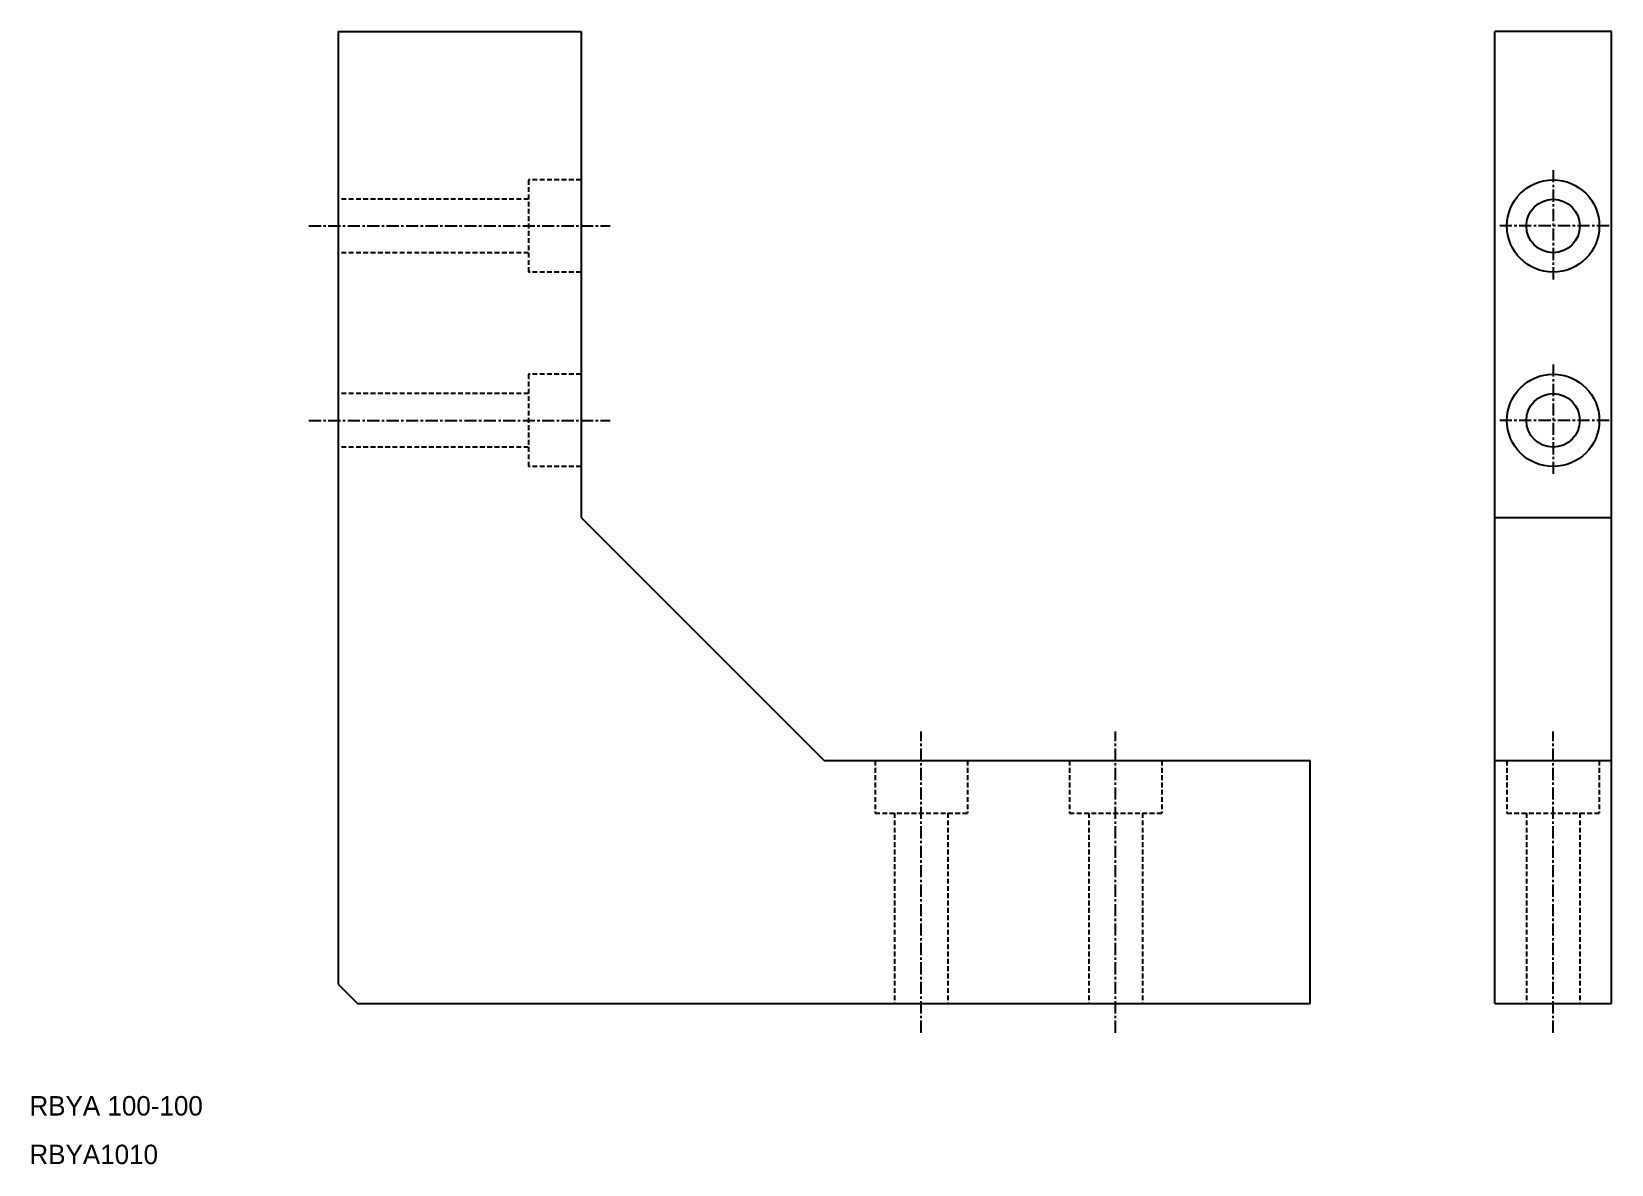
# Model space of a CAD drawing. Extents: x -37 to 125, y -639 to -522.
import ezdxf

# ---------------------------------------------------------------- set-up
doc = ezdxf.new("R2010")
doc.units = 0
doc.linetypes.add('CENTER', pattern=[2, 1.25, -0.25, 0.25, -0.25])
doc.linetypes.add('DASHED', pattern=[0.75, 0.5, -0.25])
doc.layers.get('0').update_dxf_attribs({"linetype": 'CONTINUOUS'})
doc.layers.add('CENTER', color=1, linetype='CENTER')

msp = doc.modelspace()

# ---------------------------------------------------------------- linework, layer by layer
at = {"color": 7, "linetype": 'CONTINUOUS'}
for p, q in [((-5.91, -522.09), (19.09, -522.09)), ((-5.91, -522.09), (-5.91, -620.09)), ((19.09, -522.09), (19.09, -572.09)), ((125.1, -522.09), (113.1, -522.09)), ((113.1, -622.09), (113.1, -522.09)), ((125.1, -622.09), (125.1, -522.09)), ((19.09, -572.09), (44.09, -597.09)), ((113.1, -572.09), (125.1, -572.09)), ((44.09, -597.09), (94.09, -597.09)), ((94.09, -622.09), (94.09, -597.09)), ((113.1, -597.09), (125.1, -597.09)), ((-5.91, -620.09), (-3.91, -622.09)), ((-3.91, -622.09), (94.09, -622.09)), ((113.1, -622.09), (125.1, -622.09))]:
    msp.add_line(p, q, dxfattribs=at)
at = {"color": 3, "linetype": 'DASHED'}
for p, q in [((19.09, -537.34), (13.69, -537.34)), ((13.69, -537.34), (13.69, -546.84)), ((13.69, -539.34), (-5.91, -539.34)), ((13.69, -544.84), (-5.91, -544.84)), ((19.09, -546.84), (13.69, -546.84)), ((13.69, -557.34), (13.69, -566.84)), ((19.09, -557.34), (13.69, -557.34)), ((13.69, -559.34), (-5.91, -559.34)), ((13.69, -564.84), (-5.91, -564.84)), ((19.09, -566.84), (13.69, -566.84)), ((49.34, -597.09), (49.34, -602.49)), ((58.84, -597.09), (58.84, -602.49)), ((69.34, -597.09), (69.34, -602.49)), ((78.84, -597.09), (78.84, -602.49)), ((114.35, -597.09), (114.35, -602.49)), ((123.85, -597.09), (123.85, -602.49)), ((49.34, -602.49), (58.84, -602.49)), ((51.34, -602.49), (51.34, -622.09)), ((56.84, -602.49), (56.84, -622.09)), ((69.34, -602.49), (78.84, -602.49)), ((71.34, -602.49), (71.34, -622.09)), ((76.84, -602.49), (76.84, -622.09)), ((114.35, -602.49), (123.85, -602.49)), ((116.35, -602.49), (116.35, -622.09)), ((121.85, -602.49), (121.85, -622.09))]:
    msp.add_line(p, q, dxfattribs=at)
at = {"color": 7, "linetype": 'CONTINUOUS'}
for centre, radius in [((119.1, -542.09), 4.75), ((119.1, -542.09), 2.75), ((119.1, -562.09), 4.75), ((119.1, -562.09), 2.75)]:
    msp.add_circle(centre, radius, dxfattribs=at)
at = {"layer": 'CENTER', "color": 1, "linetype": 'CENTER'}
for p, q in [((119.1, -536.34), (119.1, -547.84)), ((-8.91, -542.09), (22.09, -542.09)), ((124.85, -542.09), (113.35, -542.09)), ((119.1, -556.34), (119.1, -567.84)), ((-8.91, -562.09), (22.09, -562.09)), ((124.85, -562.09), (113.35, -562.09)), ((54.09, -625.09), (54.09, -594.09)), ((74.09, -625.09), (74.09, -594.09)), ((119.1, -625.09), (119.1, -594.09))]:
    msp.add_line(p, q, dxfattribs=at)

# ---------------------------------------------------------------- texts
at = {"color": 7, "linetype": 'CONTINUOUS'}
for s, p in [('RBYA 100-100', (-37.66, -633.6)), ('RBYA1010', (-37.66, -638.6))]:
    msp.add_text(s, height=2, dxfattribs=at).set_placement(p)

doc.saveas('drawing.dxf')
